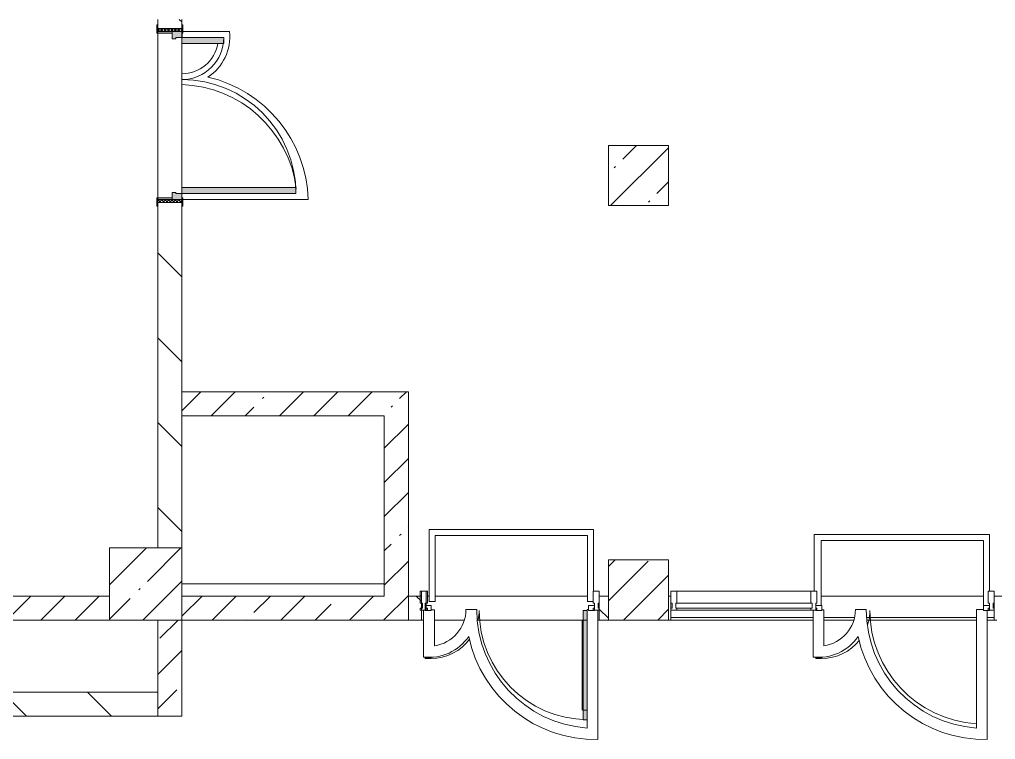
# Model space of a CAD drawing. Header units: millimetres. Extents: x 81094 to 272713, y -8553 to 29000.
# Drawn here: x 211113 to 219233, y 10705 to 16700 of the extents above; entities that cross this region are included whole.
import ezdxf

# ---------------------------------------------------------------- set-up
doc = ezdxf.new("R2010")
doc.units = ezdxf.units.MM
for name, color, linetype, lineweight, true_color in [('A-DETL-GENF-2', 7, 'Continuous', 5, 0xe2e2e2), ('A-DETL-GENF-4', 7, 'Continuous', 5, 0xaaaaaa), ('A-DOOR-4', 7, 'Continuous', 5, 0xe2e2e2), ('A-DOOR-5', 7, 'Continuous', 5, 0xaaaaaa), ('A-DOOR-FRAM-2', 7, 'Continuous', 5, 0xe2e2e2), ('A-DOOR-FRAM-4', 7, 'Continuous', 5, 0xaaaaaa), ('A-FLOR-1', 7, 'Continuous', 5, 0xaaaaaa)]:
    doc.layers.add(name, color=color, linetype=linetype, lineweight=lineweight, true_color=true_color)
for name, color, linetype, lineweight in [('A-GLAZ-CURT-2', 7, 'Continuous', 5), ('A-GLAZ-CWMG-2', 7, 'Continuous', 5), ('A-WALL', 7, 'Continuous', 9), ('I-WALL-3', 7, 'Continuous', 5), ('S-COLS-1', 7, 'Continuous', 5)]:
    doc.layers.add(name, color=color, linetype=linetype, lineweight=lineweight)
pattern_1 = [(135, (145702.9, 0), (-353.5534, -353.5534), [])]
pattern_2 = [(45, (145702.9, 0), (-285.1231, 285.1231), []), (45, (145988.04, 0), (-285.1231, 285.1231), [504.031, -100.806, 16.764, -84.042])]

# ---------------------------------------------------------------- blocks, each defined once
blk = doc.blocks.new('BSC_Колонна _Прямоугольная - 600х600-23205240-2_7_3_птичка')
at = {"layer": 'S-COLS-1'}
h = blk.add_hatch(dxfattribs=at)
h.set_pattern_fill('FP_75', color=256, style=0, pattern_type=2)
h.set_pattern_definition([(45, (-66460, -12000), (-285.1231, 285.1231), []), (45, (-66174.88, -12000), (-285.1231, 285.1231), [504.031, -100.806, 16.764, -84.042])])
h.paths.add_polyline_path([(-300, -300), (300, -300), (300, 300), (-300, 300)])
for p, q in [((300, 300), (-300, 300)), ((-300, 300), (-300, -300)), ((300, -300), (300, 300)), ((-300, -300), (300, -300))]:
    blk.add_line(p, q, dxfattribs=at)
blk = doc.blocks.new('110_Дверь_СКБ_2Ст - Д-6_л__ ДОО_Дв_1450x2100h_Дверь из раздевальной в коридор-V66-2_7_3_птичка')
at = {"layer": 'A-DOOR-4'}
for points in [[(662.5, 100), (662.5, 1050), (612.5, 1050), (612.5, 100)], [(-587.5, 100), (-587.5, 450), (-637.5, 450), (-637.5, 100)]]:
    blk.add_hatch(color=256, dxfattribs=at).paths.add_polyline_path(points)
h = blk.add_hatch(color=256, dxfattribs=at)
h.paths.add_polyline_path([(712.5, 100), (662.5, 100), (662.5, 50), (652.5, 50), (652.5, 20), (712.5, 20)])
h.paths.add_polyline_path([(-627.5, 20), (-627.5, 50), (-637.5, 50), (-637.5, 100), (-687.5, 100), (-687.5, 20)])
at = {"layer": 'A-DOOR-5'}
h = blk.add_hatch(dxfattribs=at)
h.set_pattern_fill('FP_96', color=256, style=0, pattern_type=2)
h.set_pattern_definition([(135, (1576.41, 164.685), (-14.14214, -14.14214), []), (225, (1576.41, 164.685), (14.14214, -14.14214), [])])
h.paths.add_polyline_path([(737.5, 100), (712.5, 100), (712.5, -100), (737.5, -100)])
at = {"layer": 'A-DOOR-FRAM-2'}
for points in [[(-672.5, 100), (-672.5, 108), (-742.5, 108), (-742.5, 100)], [(767.5, 100), (767.5, 108), (697.5, 108), (697.5, 100)], [(-672.5, 20), (-687.5, 20), (-687.5, -100), (-672.5, -94.3)], [(712.5, 20), (697.5, 20), (697.5, -100), (712.5, -100)], [(-672.5, -100), (-742.5, -100), (-742.5, -108), (-672.5, -108)], [(767.5, -108), (767.5, -100), (697.5, -100), (697.5, -108)]]:
    blk.add_hatch(color=256, dxfattribs=at).paths.add_polyline_path(points)
at = {"layer": 'A-DOOR-FRAM-4'}
h = blk.add_hatch(dxfattribs=at)
h.set_pattern_fill('FP_97', color=256, style=0, pattern_type=2)
h.set_pattern_definition([(45, (-546.384, 164.685), (-14.1421, 14.1421), []), (135, (-546.384, 164.685), (-14.1421, -14.1421), [])])
h.paths.add_polyline_path([(-687.5, -94.3), (-687.5, 100), (-712.5, 100), (-712.5, -100), (-687.5, -100)])
at = {"layer": 'A-DOOR-5'}
for p, q in [((662.5, 1050), (612.5, 1050)), ((612.5, 1050), (612.5, 100)), ((662.5, 100), (662.5, 1050)), ((-637.5, 450), (-637.5, 100)), ((-587.5, 450), (-637.5, 450)), ((-587.5, 100), (-587.5, 450)), ((-637.5, 100), (-587.5, 100)), ((612.5, 100), (662.5, 100))]:
    blk.add_line(p, q, dxfattribs=at)
for centre, radius, start, end in [((662.5, 100), 950, 90, 180), ((-637.5, 100), 350, 360, 90)]:
    blk.add_arc(centre, radius, start, end, dxfattribs=at)
at = {"layer": 'A-DOOR-FRAM-4'}
for p, q in [((-672.5, 108), (-742.5, 108)), ((-742.5, 108), (-742.5, 100)), ((-742.5, 100), (-672.5, 100)), ((-687.5, 100), (-712.5, 100)), ((-712.5, 100), (-712.5, -100)), ((-637.5, 100), (-687.5, 100)), ((-687.5, 100), (-687.5, 20)), ((-687.5, -100), (-687.5, 100)), ((-672.5, 100), (-672.5, 108)), ((-637.5, 50), (-637.5, 100)), ((662.5, 100), (662.5, 50)), ((712.5, 100), (662.5, 100)), ((767.5, 108), (697.5, 108)), ((697.5, 108), (697.5, 100)), ((697.5, 100), (767.5, 100)), ((712.5, 20), (712.5, 100)), ((737.5, 100), (712.5, 100)), ((712.5, 100), (712.5, -100)), ((737.5, -100), (737.5, 100)), ((767.5, 100), (767.5, 108)), ((-687.5, 20), (-627.5, 20)), ((-672.5, 20), (-687.5, 20)), ((-687.5, 20), (-687.5, -100)), ((-672.5, -100), (-672.5, 20)), ((-627.5, 50), (-637.5, 50)), ((-627.5, 20), (-627.5, 50)), ((662.5, 50), (652.5, 50)), ((652.5, 50), (652.5, 20)), ((652.5, 20), (712.5, 20)), ((712.5, 20), (697.5, 20)), ((697.5, 20), (697.5, -100)), ((712.5, -100), (712.5, 20)), ((-672.5, -100), (-742.5, -100)), ((-742.5, -100), (-742.5, -108)), ((-742.5, -108), (-672.5, -108)), ((-712.5, -100), (-687.5, -100)), ((-687.5, -100), (-672.5, -100)), ((-672.5, -108), (-672.5, -100)), ((697.5, -100), (712.5, -100)), ((767.5, -100), (697.5, -100)), ((697.5, -100), (697.5, -108)), ((697.5, -108), (767.5, -108)), ((712.5, -100), (737.5, -100)), ((767.5, -108), (767.5, -100))]:
    blk.add_line(p, q, dxfattribs=at)
blk = doc.blocks.new('BSC_Колонна _Прямоугольная - 500х500-V114-2_7_3_птичка')
at = {"layer": 'S-COLS-1'}
h = blk.add_hatch(dxfattribs=at)
h.set_pattern_fill('FP_135', color=256, style=0, pattern_type=2)
h.set_pattern_definition([(45, (-70560, -15400), (-285.1231, 285.1231), []), (45, (-70274.88, -15400), (-285.1231, 285.1231), [504.031, -100.806, 16.764, -84.042])])
h.paths.add_polyline_path([(-250, -250), (250, -250), (250, 250), (-250, 250)])
for p, q in [((250, 250), (-250, 250)), ((-250, 250), (-250, -250)), ((250, -250), (250, 250)), ((-250, -250), (250, -250))]:
    blk.add_line(p, q, dxfattribs=at)
blk = doc.blocks.new('Прямоугольный импост - Импост структурный с накладкой - 160мм Темный-33326475-2_7_3_птичка')
at = {"layer": 'A-GLAZ-CWMG-2'}
for p, q in [((-50, 40), (-50, 140)), ((-50, 140), (0, 140)), ((0, 140), (0, 40)), ((-40, 40), (-50, 40)), ((-50, -17), (-50, 0)), ((-50, 0), (-40, 0)), ((-40, 0), (-40, 40)), ((-10, 40), (-10, 0)), ((0, 40), (-10, 40)), ((-10, 0), (0, 0)), ((0, 0), (0, -17)), ((0, -17), (-50, -17))]:
    blk.add_line(p, q, dxfattribs=at)
blk = doc.blocks.new('Дверь_Витражная_остекление_ - ВВ-6 остекление-32274838-2_7_3_птичка')
at = {"layer": 'A-DETL-GENF-2'}
for points in [[(-610, 930), (-642.6, 930), (-642.6, 20), (-610, 20), (-610, 579)], [(705, 420), (660, 420), (660, 410.2), (705, 410.4)]]:
    blk.add_hatch(color=256, dxfattribs=at).paths.add_polyline_path(points)
at = {"layer": 'A-DETL-GENF-4'}
for p, q in [((-642.6, 930), (-610, 930)), ((-610, 930), (-642.6, 930)), ((-610, 930), (-610, 20)), ((-610, 20), (-610, 930)), ((-642.6, 850), (-610, 850)), ((-601, 850), (-601, 100)), ((705, 420), (660, 420)), ((660, 420), (660, 410.2)), ((705, 420), (660, 420)), ((660, 420), (660, 410.2)), ((705, 420), (705, 408.4)), ((705, 408.4), (705, 420)), ((-642.6, 100), (-610, 100)), ((-610, 20), (-642.6, 20)), ((-642.6, 20), (-610, 20))]:
    blk.add_line(p, q, dxfattribs=at)
at = {"layer": 'A-DOOR-5'}
for p, q in [((655, 420), (655, 410.4)), ((-655, 20), (-705, 20)), ((-705, 20), (-705, -20)), ((-655, -20), (-655, 20)), ((705, 20), (655, 20)), ((655, 20), (655, -20)), ((705, -20), (705, 20)), ((-705, -20), (-655, -20)), ((655, -20), (705, -20))]:
    blk.add_line(p, q, dxfattribs=at)
for centre, radius, start, end in [((-655, 20), 910, 360, 89.20859), ((655, 20), 400, 90, 143.87233), ((655, 20), 400, 168.59224, 180)]:
    blk.add_arc(centre, radius, start, end, dxfattribs=at)
blk = doc.blocks.new('Прямоугольный импост - Импост структурный с накладкой - 160мм Темный-33326241-2_7_3_птичка')
at = {"layer": 'A-GLAZ-CWMG-2'}
for p, q in [((-25, 40), (-25, 140)), ((-25, 140), (25, 140)), ((25, 140), (25, 40)), ((-15, 40), (-25, 40)), ((-25, -17), (-25, 0)), ((-25, 0), (-15, 0)), ((-15, 0), (-15, 40)), ((15, 40), (15, 0)), ((25, 40), (15, 40)), ((15, 0), (25, 0)), ((25, 0), (25, -17)), ((25, -17), (-25, -17))]:
    blk.add_line(p, q, dxfattribs=at)
blk = doc.blocks.new('Прямоугольный импост - Импост структурный с накладкой - 160мм Темный-33326242-2_7_3_птичка')
at = {"layer": 'A-GLAZ-CWMG-2'}
for p, q in [((0, 140), (-50, 140)), ((-50, 140), (-50, 40)), ((0, 40), (0, 140)), ((-50, 40), (-40, 40)), ((-40, 0), (-50, 0)), ((-50, 0), (-50, -17)), ((-40, 40), (-40, 0)), ((-10, 0), (-10, 40)), ((-10, 40), (0, 40)), ((0, 0), (-10, 0)), ((0, -17), (0, 0)), ((-50, -17), (0, -17))]:
    blk.add_line(p, q, dxfattribs=at)
blk = doc.blocks.new('Прямоугольный импост - Импост структурный с накладкой - 160мм Темный-33326237-2_7_3_птичка')
at = {"layer": 'A-GLAZ-CWMG-2'}
for p, q in [((-50, 40), (-50, 140)), ((-50, 140), (0, 140)), ((0, 140), (0, 40)), ((-40, 40), (-50, 40)), ((-50, -17), (-50, 0)), ((-50, 0), (-40, 0)), ((-40, 0), (-40, 40)), ((-10, 40), (-10, 0)), ((0, 40), (-10, 40)), ((-10, 0), (0, 0)), ((0, 0), (0, -17)), ((0, -17), (-50, -17))]:
    blk.add_line(p, q, dxfattribs=at)
blk = doc.blocks.new('Дверь_Витражная_остекление_ - В-18-32468702-2_7_3_птичка')
at = {"layer": 'A-DETL-GENF-2'}
blk.add_hatch(color=256, dxfattribs=at).paths.add_polyline_path([(677.5, 420), (683.2, 410.4), (722.5, 410.4), (722.5, 420), (683.2, 420)])
at = {"layer": 'A-DETL-GENF-4'}
for p, q in [((722.5, 420), (677.5, 420)), ((677.5, 420), (677.5, 409.8)), ((722.5, 420), (677.5, 420)), ((677.5, 420), (677.5, 409.8)), ((722.5, 420), (722.5, 408.9)), ((722.5, 408.9), (722.5, 420))]:
    blk.add_line(p, q, dxfattribs=at)
at = {"layer": 'A-DOOR-5'}
for p, q in [((672.5, 420), (672.5, 409.2)), ((-672.5, 20), (-722.5, 20)), ((-722.5, 20), (-722.5, -20)), ((-672.5, -20), (-672.5, 20)), ((722.5, 20), (672.5, 20)), ((672.5, 20), (672.5, -20)), ((722.5, -20), (722.5, 20)), ((-722.5, -20), (-672.5, -20)), ((672.5, -20), (722.5, -20))]:
    blk.add_line(p, q, dxfattribs=at)
for centre, radius, start, end in [((-672.5, 20), 945, 360, 86.42063), ((672.5, 20), 400, 90, 141.82821), ((672.5, 20), 400, 163.22836, 180)]:
    blk.add_arc(centre, radius, start, end, dxfattribs=at)
blk = doc.blocks.new('Системная панель - Стекло - 40мм-32468815-2_7_3_птичка')
at = {"layer": 'A-GLAZ-CURT-2'}
for p, q in [((567, 0), (-567, 0)), ((-567, 0), (-567, -40)), ((567, -40), (567, 0)), ((-567, -40), (567, -40))]:
    blk.add_line(p, q, dxfattribs=at)
blk = doc.blocks.new('Прямоугольный импост - Импост структурный с накладкой - 160мм Темный-33326239-2_7_3_птичка')
at = {"layer": 'A-GLAZ-CWMG-2'}
for p, q in [((-25, 40), (-25, 140)), ((-25, 140), (25, 140)), ((25, 140), (25, 40)), ((-15, 40), (-25, 40)), ((-25, -17), (-25, 0)), ((-25, 0), (-15, 0)), ((-15, 0), (-15, 40)), ((15, 40), (15, 0)), ((25, 40), (15, 40)), ((15, 0), (25, 0)), ((25, 0), (25, -17)), ((25, -17), (-25, -17))]:
    blk.add_line(p, q, dxfattribs=at)
blk = doc.blocks.new('Прямоугольный импост - Импост структурный с накладкой - 160мм Темный-32468813-2_7_3_птичка')
at = {"layer": 'A-GLAZ-CWMG-2'}
for p, q in [((70880, 11940), (71994, 11940)), ((70880, 11783), (71994, 11783))]:
    blk.add_line(p, q, dxfattribs=at)

msp = doc.modelspace()

# ---------------------------------------------------------------- hatches: boundary and pattern name
at = {"layer": 'I-WALL-3'}
h = msp.add_hatch(dxfattribs=at)
h.set_pattern_fill('FP_88', color=256, style=0, pattern_type=2)
h.set_pattern_definition(pattern_1)
h.paths.add_polyline_path([(212262.9, 12300), (212462.9, 12300), (212462.9, 15175), (212262.9, 15175), (212262.9, 13534.8)])
h.paths.add_polyline_path([(212462.9, 16625), (212462.9, 16700), (212262.9, 16700), (212268.7, 16625)])
h.paths.add_polyline_path([(212325, 17300), (212462.9, 17300), (212462.9, 22700), (212262.9, 22700), (212262.9, 17300)])
h.paths.add_polyline_path([(212462.9, 23300), (212462.9, 24050), (212262.9, 24050), (212262.9, 23300)])
h.paths.add_polyline_path([(212462.9, 25950), (212462.9, 26500), (212262.9, 26500), (212262.9, 25950)])
h = msp.add_hatch(dxfattribs=at)
h.set_pattern_fill('FP_85', color=256, style=0, pattern_type=2)
h.set_pattern_definition(pattern_2)
h.paths.add_polyline_path([(214147.9, 13400), (214347.9, 13400), (214347.9, 13600), (212462.9, 13600), (212462.9, 13400), (213196.2, 13400)])
h = msp.add_hatch(dxfattribs=at)
h.set_pattern_fill('FP_85', color=256, style=0, pattern_type=2)
h.set_pattern_definition(pattern_2)
h.paths.add_polyline_path([(214147.9, 11700), (214347.9, 11700), (214347.9, 13400), (214147.9, 13400), (214147.9, 11799.5)])
h = msp.add_hatch(dxfattribs=at)
h.set_pattern_fill('FP_85', color=256, style=0, pattern_type=2)
h.set_pattern_definition(pattern_2)
h.paths.add_polyline_path([(201402.9, 11700), (205862.9, 11700), (205862.9, 11900), (200462.9, 11900), (200462.9, 11700), (201202.9, 11700)])
h.paths.add_polyline_path([(207631.1, 11700), (211862.9, 11700), (211862.9, 11900), (206462.9, 11900), (206462.9, 11700), (207062.9, 11700)])
h = msp.add_hatch(dxfattribs=at)
h.set_pattern_fill('FP_85', color=256, style=0, pattern_type=2)
h.set_pattern_definition(pattern_2)
h.paths.add_polyline_path([(213196.2, 11700), (214147.9, 11700), (214147.9, 11900), (212462.9, 11900), (212462.9, 11700)])
h = msp.add_hatch(dxfattribs=at)
h.set_pattern_fill('FP_88', color=256, style=0, pattern_type=2)
h.set_pattern_definition(pattern_1)
h.paths.add_polyline_path([(214347.9, 11700), (214456.9, 11700), (214456.9, 11900), (214347.9, 11900), (214347.9, 11799.5)])
h.paths.add_polyline_path([(221182.9, 11700), (221182.9, 11900), (219222.9, 11900), (219222.9, 11700), (220616.3, 11700)])
h.paths.add_polyline_path([(216012.9, 11700), (216012.9, 11900), (215936.9, 11900), (215936.9, 11700), (215978.7, 11700)])
h.paths.add_polyline_path([(216532.9, 11700), (216532.9, 11900), (216512.9, 11900), (216512.9, 11700)])
h = msp.add_hatch(dxfattribs=at)
h.set_pattern_fill('FP_85', color=256, style=0, pattern_type=2)
h.set_pattern_definition(pattern_2)
h.paths.add_polyline_path([(212262.9, 10900), (212462.9, 10900), (212462.9, 11700), (212262.9, 11700), (212262.9, 11100)])
h = msp.add_hatch(dxfattribs=at)
h.set_pattern_fill('FP_88', color=256, style=0, pattern_type=2)
h.set_pattern_definition(pattern_1)
h.paths.add_polyline_path([(212262.9, 10900), (212262.9, 11100), (207862.9, 11100), (207862.9, 10900), (209486.1, 10900)])
at = {"layer": 'S-COLS-1'}
h = msp.add_hatch(dxfattribs=at)
h.set_pattern_fill('FP_85', color=256, style=0, pattern_type=2)
h.set_pattern_definition(pattern_2)
h.paths.add_polyline_path([(216012.9, 11700), (216512.9, 11700), (216512.9, 12200), (216012.9, 12200), (216012.9, 11799.5)])

# ---------------------------------------------------------------- linework, layer by layer
at = {"layer": 'A-FLOR-1'}
for p, q in [((212465.9, 16585), (212465.9, 16550)), ((212859, 16600), (212470.9, 16600)), ((212462.9, 16248.1), (212462.9, 16158)), ((212470.9, 15201.1), (213515.3, 15201.1)), ((215889.8, 12453), (214519.8, 12453)), ((214519.8, 12453), (214519.8, 11853)), ((215889.8, 11940), (215889.8, 12453)), ((214569.8, 11853), (214569.8, 12403)), ((214569.8, 12403), (215839.8, 12403)), ((215839.8, 12403), (215839.8, 11853)), ((219183.4, 12412.4), (217723.6, 12412.4)), ((217723.6, 12412.4), (217723.6, 11940)), ((217783.6, 11820), (217783.6, 12362.4)), ((217783.6, 12362.4), (219133.4, 12362.4)), ((219133.4, 12362.4), (219133.4, 11820)), ((219183.4, 11940), (219183.4, 12412.4)), ((214147.9, 12000), (212462.9, 12000)), ((214475.4, 11783), (214475.4, 11392.1)), ((214519.8, 11853), (214569.8, 11853)), ((214564.9, 11785.1), (214536.9, 11785.1)), ((214564.9, 11485.1), (214564.9, 11785.1)), ((214916.9, 11788.1), (214827.3, 11788.1)), ((215846.9, 11788.1), (215834.6, 11788.1)), ((215834.6, 11788.1), (215834.6, 10800.5)), ((215839.8, 11853), (215886.9, 11853)), ((215924.3, 10705.4), (215924.3, 11783)), ((217715.4, 11783), (217715.4, 11392.1)), ((217804.9, 11785.1), (217787.9, 11785.1)), ((217804.9, 11485.1), (217804.9, 11785.1)), ((218156.9, 11788.1), (218067.3, 11788.1)), ((219132.9, 11788.1), (219074.6, 11788.1)), ((219074.6, 11788.1), (219074.6, 10800.5)), ((219164.3, 10705.4), (219164.3, 11780)), ((214475.4, 11700), (214456.9, 11700)), ((215936.9, 11700), (215924.3, 11700)), ((216532.9, 11720), (217715.4, 11720)), ((217715.4, 11700), (216532.9, 11700)), ((217804.9, 11720), (218059, 11720)), ((218160.5, 11720), (219074.6, 11720)), ((219164.3, 11720), (219222.9, 11720)), ((219222.9, 11700), (219164.3, 11700))]:
    msp.add_line(p, q, dxfattribs=at)
for centre, radius, start, end in [((212466.8, 16553.3), 395, 302.61833, 6.79242), ((212462.9, 16554.3), 306.2, 270, 349.74815), ((212436.8, 15169.3), 1079, 1.68848, 76.98917), ((212432.9, 15168.2), 990.3, 7.11312, 88.26401), ((214521.1, 11788.1), 306.2, 278.22053, 360), ((215907.2, 11788.1), 990.3, 180, 265.79425), ((217761.1, 11788.1), 306.2, 278.22053, 360), ((219147.2, 11788.1), 990.3, 180, 265.79425), ((214522.1, 11784.3), 395, 263.20758, 326.07537), ((215906.1, 11784.3), 1079, 191.7891, 270.96685), ((217762.1, 11784.3), 395, 263.20758, 326.07537), ((219146.1, 11784.3), 1079, 191.7891, 270.96685)]:
    msp.add_arc(centre, radius, start, end, dxfattribs=at)
at = {"layer": 'A-WALL'}
for p, q in [((214347.9, 11700), (214347.9, 11900)), ((212262.9, 10900), (212262.9, 11100))]:
    msp.add_line(p, q, dxfattribs=at)
at = {"layer": 'I-WALL-3'}
for p, q in [((212262.9, 16700), (212262.9, 16655)), ((212462.9, 16655), (212462.9, 16700)), ((212262.9, 15215), (212262.9, 16585)), ((212462.9, 16500), (212462.9, 16248.1)), ((212462.9, 16158), (212462.9, 15300)), ((212262.9, 15145), (212262.9, 12300)), ((212462.9, 12300), (212462.9, 15145)), ((214347.9, 13600), (212462.9, 13600)), ((214347.9, 11900), (214347.9, 13600)), ((212462.9, 13400), (214147.9, 13400)), ((214147.9, 13400), (214147.9, 11900)), ((211862.9, 11900), (206462.9, 11900)), ((214147.9, 11900), (212462.9, 11900)), ((214456.9, 11900), (214347.9, 11900)), ((214456.9, 11700), (214456.9, 11900)), ((214506.9, 11900), (214519.8, 11900)), ((214569.8, 11900), (215839.8, 11900)), ((216012.9, 11900), (215936.9, 11900)), ((215936.9, 11900), (215936.9, 11700)), ((216012.9, 11700), (216012.9, 11900)), ((216532.9, 11900), (216512.9, 11900)), ((216512.9, 11900), (216512.9, 11700)), ((216532.9, 11700), (216532.9, 11900)), ((217783.6, 11900), (219133.4, 11900)), ((221182.9, 11900), (219222.9, 11900)), ((219222.9, 11900), (219222.9, 11700)), ((210162.9, 11700), (211862.9, 11700)), ((212262.9, 11700), (212262.9, 11100)), ((212462.9, 10900), (212462.9, 11700)), ((212462.9, 11700), (214456.9, 11700)), ((214812.7, 11700), (214564.9, 11700)), ((215834.6, 11700), (214921.6, 11700)), ((215936.9, 11700), (216012.9, 11700)), ((216532.9, 11700), (216512.9, 11700)), ((218052.7, 11700), (217804.9, 11700)), ((219074.6, 11700), (218161.6, 11700)), ((219242.9, 11700), (219222.9, 11700)), ((212262.9, 11100), (210162.9, 11100)), ((207662.9, 10900), (212462.9, 10900))]:
    msp.add_line(p, q, dxfattribs=at)
at = {"layer": 'S-COLS-1'}
for p, q in [((216512.9, 12200), (216012.9, 12200)), ((216012.9, 12200), (216012.9, 11900)), ((216512.9, 11900), (216512.9, 12200)), ((216012.9, 11900), (216012.9, 11700)), ((216512.9, 11700), (216512.9, 11900)), ((216012.9, 11700), (216512.9, 11700))]:
    msp.add_line(p, q, dxfattribs=at)

# ---------------------------------------------------------------- block references
at = {"layer": 'A-DOOR-5'}
for name, p, rotation in [('110_Дверь_СКБ_2Ст - Д-6_л__ ДОО_Дв_1450x2100h_Дверь из раздевальной в коридор-V66-2_7_3_птичка', (212362.9, 15912.5), 269.9999999999999), ('Дверь_Витражная_остекление_ - ВВ-6 остекление-32274838-2_7_3_птичка', (215191.9, 11800), 180), ('Дверь_Витражная_остекление_ - В-18-32468702-2_7_3_птичка', (218460.4, 11800), 180)]:
    msp.add_blockref(name, p, dxfattribs=dict(at, rotation=rotation))
at = {"layer": 'A-GLAZ-CURT-2', "rotation": 180}
msp.add_blockref('Системная панель - Стекло - 40мм-32468815-2_7_3_птичка', (217139.9, 11800), dxfattribs=at)
at = {"layer": 'A-GLAZ-CWMG-2', "extrusion": (0, 0, -1)}
for name, p in [('Прямоугольный импост - Импост структурный с накладкой - 160мм Темный-33326241-2_7_3_птичка', (-214471.9, 11800)), ('Прямоугольный импост - Импост структурный с накладкой - 160мм Темный-33326475-2_7_3_птичка', (-214456.9, 11800)), ('Прямоугольный импост - Импост структурный с накладкой - 160мм Темный-33326237-2_7_3_птичка', (-216532.9, 11800)), ('Прямоугольный импост - Импост структурный с накладкой - 160мм Темный-33326239-2_7_3_птичка', (-217721.9, 11800)), ('Прямоугольный импост - Импост структурный с накладкой - 160мм Темный-33326241-2_7_3_птичка', (-217722.9, 11800))]:
    msp.add_blockref(name, p, dxfattribs=at)
at = {"layer": 'A-GLAZ-CWMG-2'}
for name, p in [('Прямоугольный импост - Импост структурный с накладкой - 160мм Темный-33326242-2_7_3_птичка', (215936.9, 11800)), ('Прямоугольный импост - Импост структурный с накладкой - 160мм Темный-32468813-2_7_3_птичка', (145702.9, 0)), ('Прямоугольный импост - Импост структурный с накладкой - 160мм Темный-33326242-2_7_3_птичка', (219222.9, 11800))]:
    msp.add_blockref(name, p, dxfattribs=at)
at = {"layer": 'S-COLS-1'}
for name, p in [('BSC_Колонна _Прямоугольная - 500х500-V114-2_7_3_птичка', (216262.9, 15400)), ('BSC_Колонна _Прямоугольная - 600х600-23205240-2_7_3_птичка', (212162.9, 12000))]:
    msp.add_blockref(name, p, dxfattribs=at)

doc.saveas('drawing.dxf')
